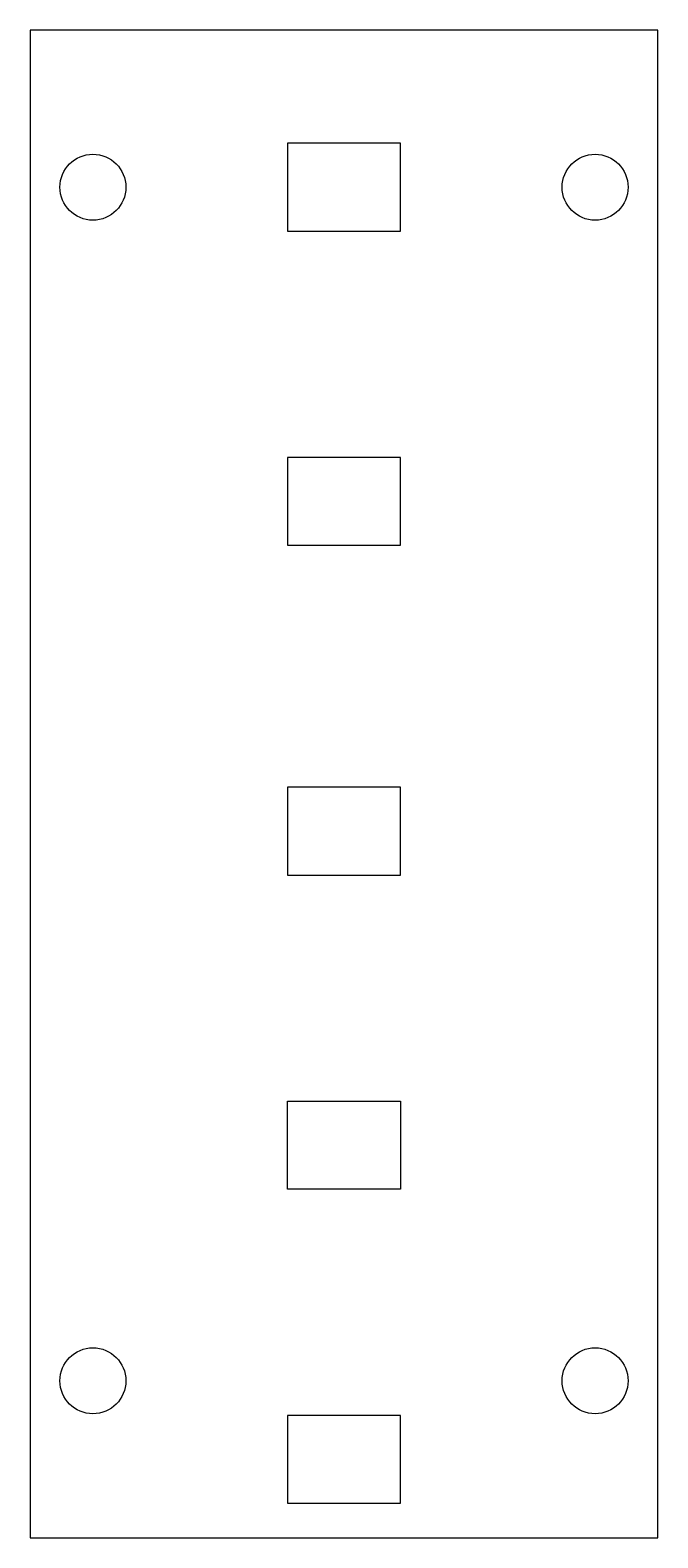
# Model space of a CAD drawing. Header units: millimetres. Extents: x 7.5 to 27.5, y 2.5 to 50.5.
import ezdxf

# ---------------------------------------------------------------- set-up
doc = ezdxf.new("R2010")
doc.units = ezdxf.units.MM
doc.header["$LTSCALE"] = 16.335
doc.layers.add('3_ALL_AXES', color=7, linetype='CONTINUOUS')
doc.layers.add('7_ALL_FEATURES', color=7, linetype='CONTINUOUS')

msp = doc.modelspace()

# ---------------------------------------------------------------- linework, layer by layer
at = {"layer": '3_ALL_AXES', "color": 7, "linetype": 'Continuous'}
for centre in [(9.476, 45.452), (25.476, 45.452), (9.476, 7.452), (25.476, 7.452)]:
    msp.add_circle(centre, 1.05, dxfattribs=at)
at = {"layer": '7_ALL_FEATURES', "color": 7, "linetype": 'Continuous'}
for p, q in [((7.476, 50.452), (7.476, 2.452)), ((27.476, 50.452), (7.476, 50.452)), ((27.476, 2.452), (27.476, 50.452)), ((7.476, 2.452), (27.476, 2.452))]:
    msp.add_line(p, q, dxfattribs=at)
at = {"layer": '7_ALL_FEATURES', "color": 6, "linetype": 'Continuous'}
for p, q in [((15.676, 46.852), (15.676, 44.052)), ((19.276, 46.852), (15.676, 46.852)), ((19.276, 44.052), (19.276, 46.852)), ((15.676, 44.052), (19.276, 44.052)), ((15.676, 36.852), (15.676, 34.052)), ((19.276, 36.852), (15.676, 36.852)), ((19.276, 34.052), (19.276, 36.852)), ((15.676, 34.052), (19.276, 34.052)), ((15.676, 26.352), (15.676, 23.552)), ((19.276, 26.352), (15.676, 26.352)), ((19.276, 23.552), (19.276, 26.352)), ((15.676, 23.552), (19.276, 23.552)), ((15.676, 13.552), (15.676, 16.352)), ((15.676, 16.352), (19.276, 16.352)), ((19.276, 16.352), (19.276, 13.552)), ((19.276, 13.552), (15.676, 13.552)), ((19.276, 6.352), (15.676, 6.352)), ((15.676, 6.352), (15.676, 3.552)), ((19.276, 3.552), (19.276, 6.352)), ((15.676, 3.552), (19.276, 3.552))]:
    msp.add_line(p, q, dxfattribs=at)

doc.saveas('drawing.dxf')
